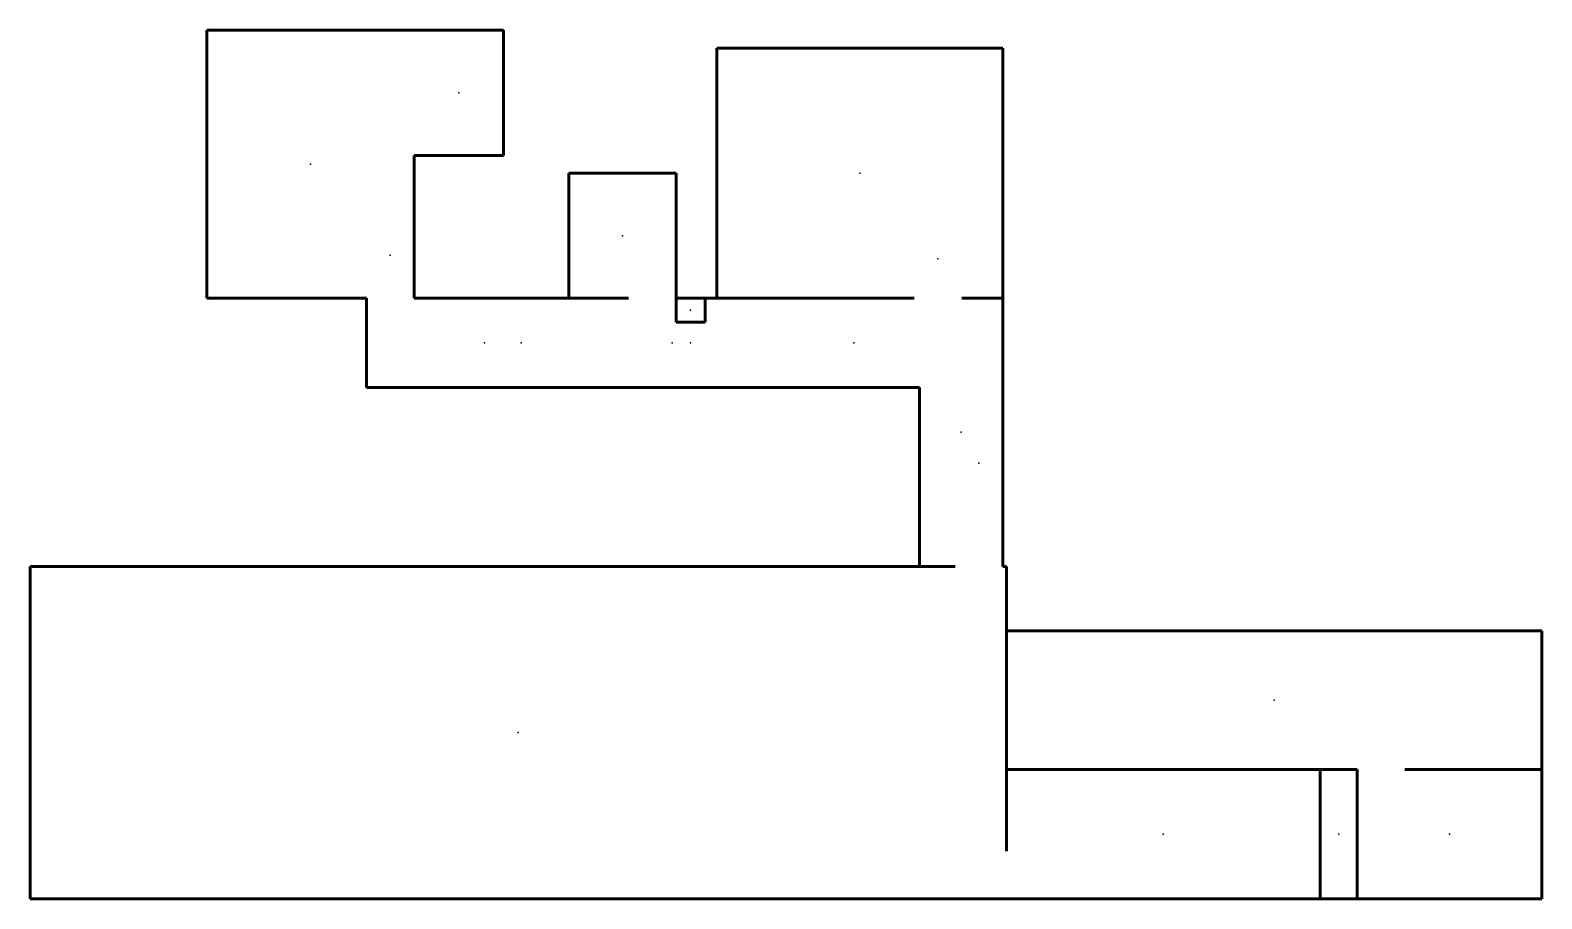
# Model space of a CAD drawing. Header units: millimetres. Extents: x 0 to 2538, y -558 to 900.
import ezdxf

# ---------------------------------------------------------------- set-up
doc = ezdxf.new("R2010")
doc.units = ezdxf.units.MM
doc.linetypes.add('K5LT_BASIC', pattern=[0])

msp = doc.modelspace()

# ---------------------------------------------------------------- linework, layer by layer
at = {"color": 143, "linetype": 'K5LT_BASIC', "lineweight": 60, "true_color": 0x33acca}
for p, q in [((296.5, 450), (296.5, 900)), ((296.5, 900), (644.5, 900)), ((794.5, 900), (644.5, 900)), ((794.5, 690), (794.5, 900)), ((1153, 450), (1153, 870)), ((1153, 870), (1633, 870)), ((1633, 870), (1633, 450)), ((644.5, 690), (794.5, 690)), ((644.5, 690), (644.5, 450)), ((904.5, 450), (904.5, 660)), ((904.5, 660), (1084.5, 660)), ((1084.5, 660), (1084.5, 450)), ((564.5, 450), (296.5, 450)), ((564.5, 450), (564.5, 300)), ((1004.5, 450), (644.5, 450)), ((1004.5, 450), (904.5, 450)), ((1084.5, 410), (1084.5, 450)), ((1084.5, 450), (1133, 450)), ((1133, 450), (1133, 410)), ((1153, 450), (1133, 450)), ((1153, 450), (1484, 450)), ((1564, 450), (1633, 450)), ((1633, 450), (1564, 450)), ((1633, 450), (1633, 0)), ((1633, 300), (1633, 450)), ((1133, 410), (1084.5, 410)), ((564.5, 300), (1084.5, 300)), ((1133, 300), (1084.5, 300)), ((1133, 300), (1493, 300)), ((1493, 0), (1493, 300)), ((0, 0), (0, -558)), ((1553, 0), (0, 0)), ((1553, 0), (1493, 0)), ((1639, 0), (1633, 0)), ((1639, -341), (1639, 0)), ((2538, -108.5), (1639, -108.5)), ((2538, -341), (2538, -108.5)), ((2166, -341), (1639, -341)), ((1639, -341), (2228, -341)), ((1639, -341), (1639, -478)), ((2166, -558), (2166, -341)), ((2166, -341), (2228, -341)), ((2228, -341), (2228, -558)), ((2538, -341), (2308, -341)), ((2538, -558), (2538, -341)), ((0, -558), (1639, -558)), ((1639, -558), (2166, -558)), ((2228, -558), (2166, -558)), ((2228, -558), (2538, -558))]:
    msp.add_line(p, q, dxfattribs=at)
for p in [(719.5, 795), (470.5, 675), (1393, 660), (994.5, 555), (604.5, 522.23), (1524, 516.01), (1108.75, 430), (763, 375), (824.5, 375), (1078, 375), (1108.75, 375), (1383, 375), (1563, 225), (1593, 173), (2088.5, -224.75), (819.5, -279), (1902.5, -449.5), (2197, -449.5), (2383, -449.5)]:
    msp.add_point(p)

doc.saveas('drawing.dxf')
